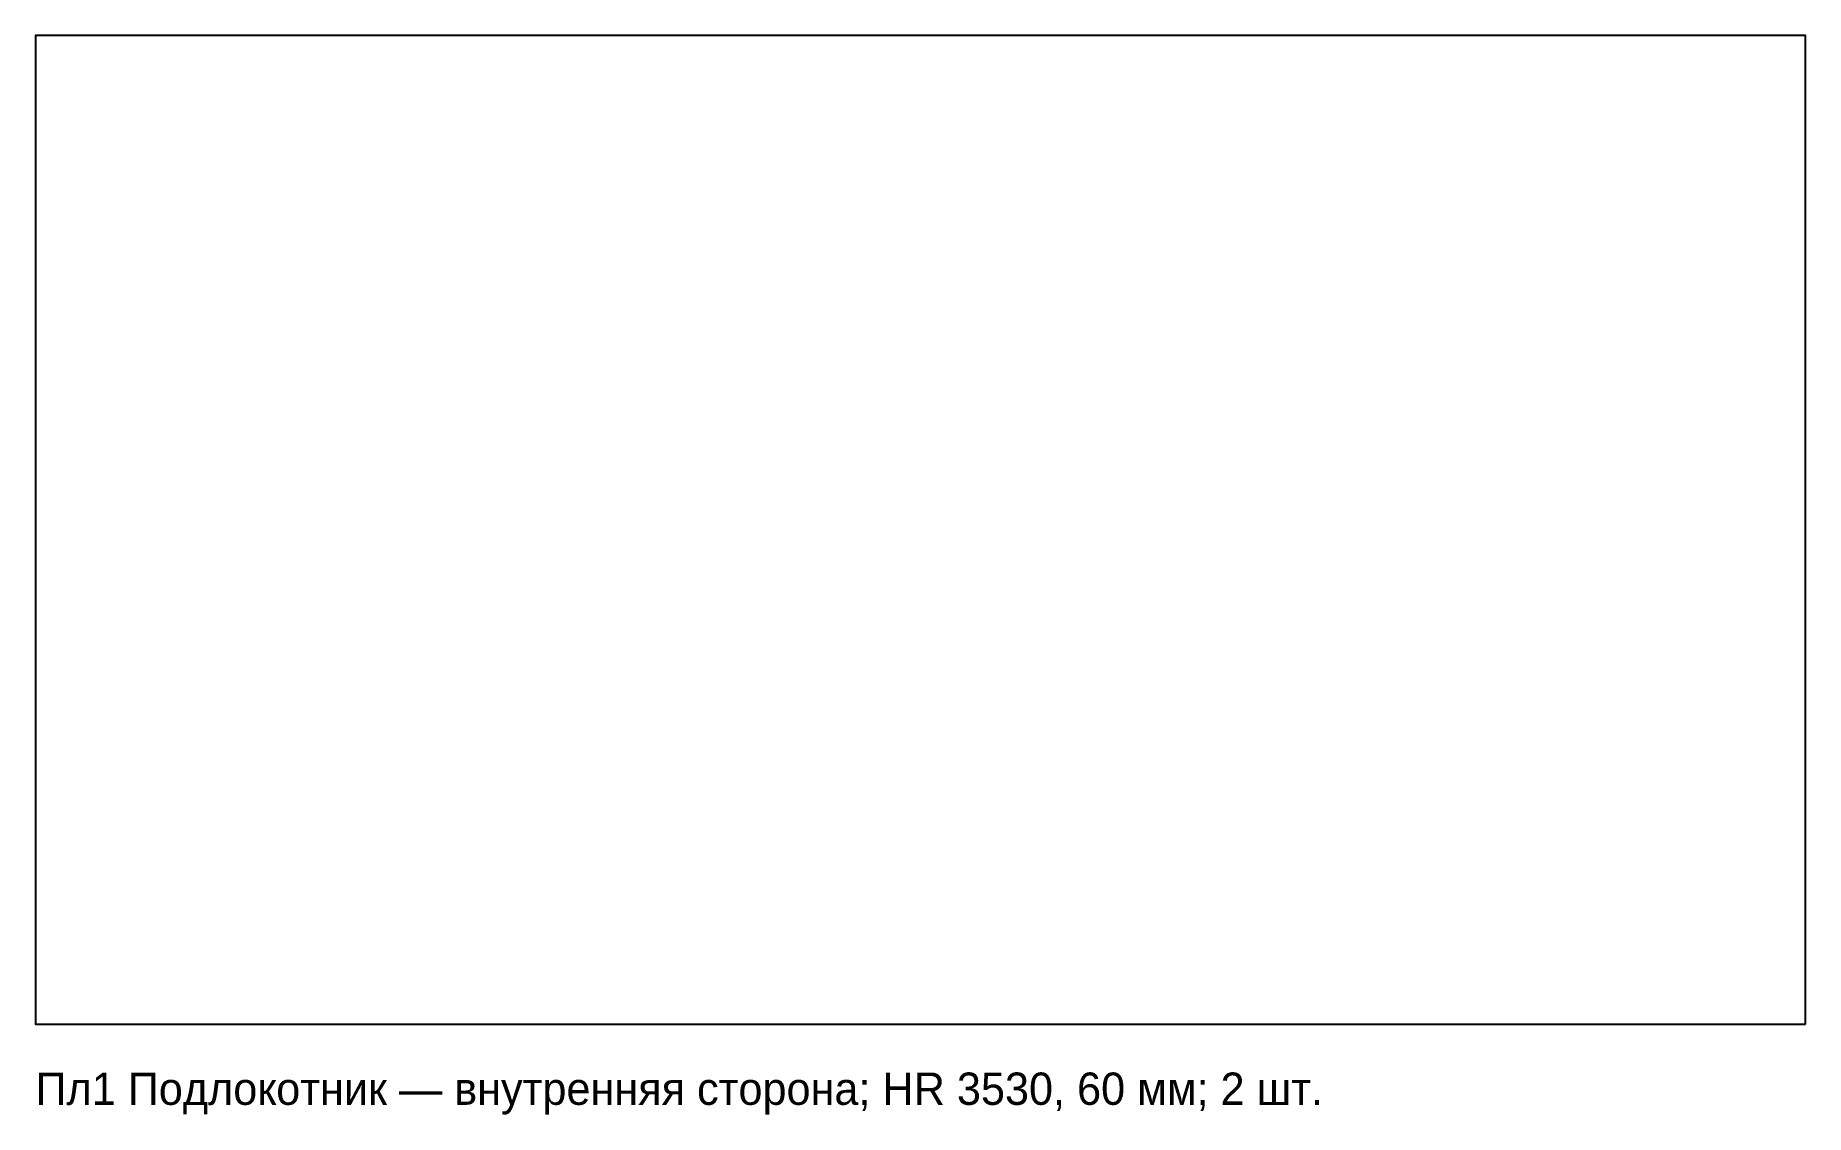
# Model space of a CAD drawing. Header units: millimetres. Extents: x 0 to 548, y -28 to 306.
import ezdxf

# ---------------------------------------------------------------- set-up
doc = ezdxf.new("R2010")
doc.units = ezdxf.units.MM
doc.layers.add('CUT_OUT', color=7, linetype='Continuous')
doc.layers.add('TEXT', color=8, linetype='Continuous')

msp = doc.modelspace()

# ---------------------------------------------------------------- linework, layer by layer
at = {"layer": 'CUT_OUT'}
msp.add_lwpolyline([(547.72, 0), (547.72, 306), (0, 306), (0, 0), (547.72, 0)], close=True, dxfattribs=at)

# ---------------------------------------------------------------- texts
at = {"layer": 'TEXT'}
msp.add_text('Пл1 Подлокотник — внутренняя сторона; HR 3530, 60 мм; 2 шт.', height=10, dxfattribs=at).set_placement((0, -25))

doc.saveas('drawing.dxf')
